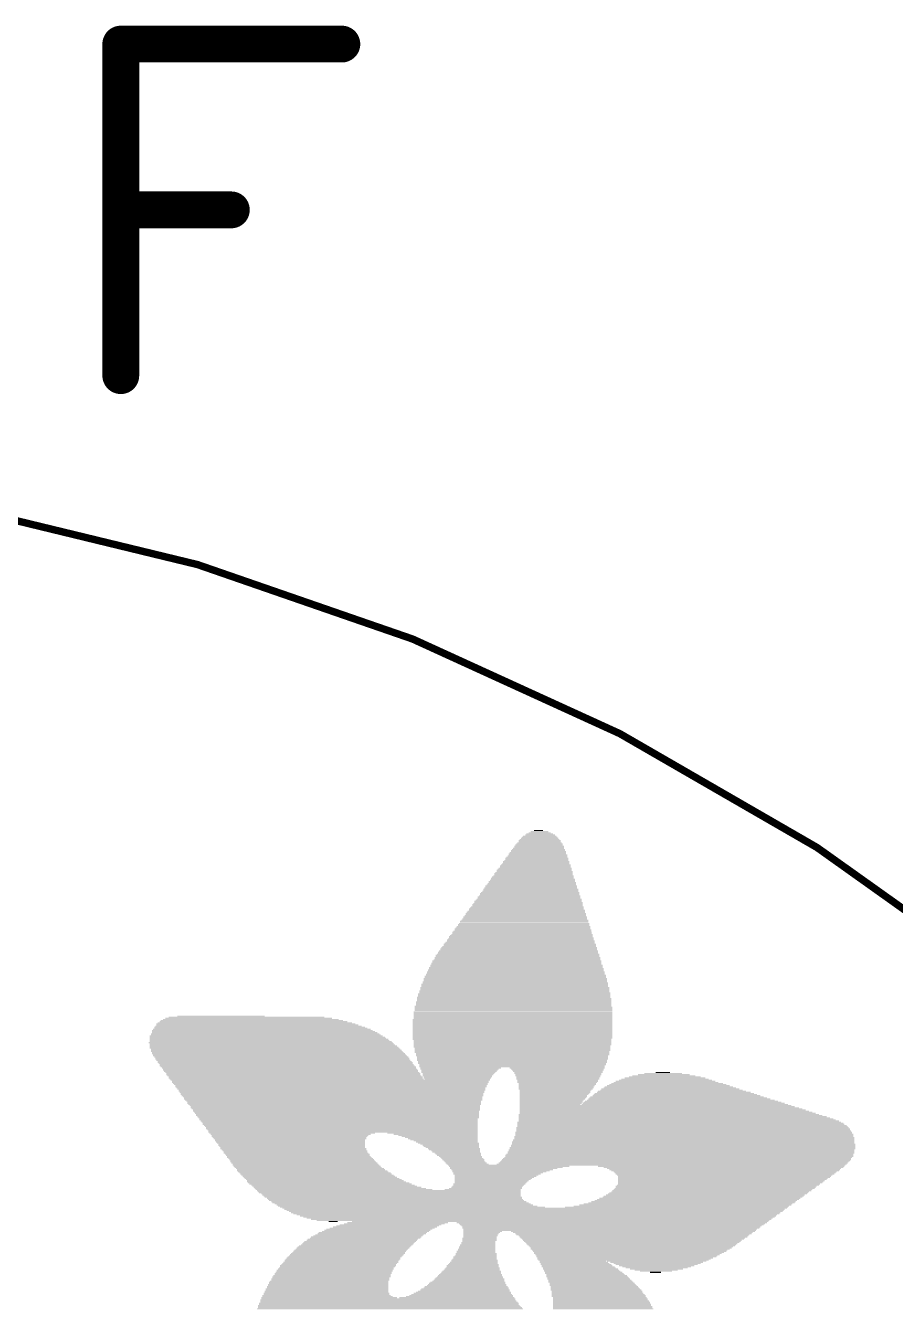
# Model space of a CAD drawing. Extents: x -10 to 12.2, y -10.5 to 9.8.
# Drawn here: x 1.733 to 4.733, y 5.351 to 9.78 of the extents above; entities that cross this region are included whole.
import ezdxf

# ---------------------------------------------------------------- set-up
doc = ezdxf.new("R2010")
doc.units = 0
for name, color, linetype in [('20', 53, 'CONTINUOUS'), ('21', 40, 'CONTINUOUS'), ('27', 253, 'CONTINUOUS')]:
    doc.layers.add(name, color=color, linetype=linetype)

# ---------------------------------------------------------------- blocks, each defined once
blk = doc.blocks.new('RECT')
blk.add_solid([(-0.5, -0.5), (0.5, -0.5), (-0.5, 0.5), (0.5, 0.5)])

msp = doc.modelspace()

# ---------------------------------------------------------------- linework, layer by layer
at = {"layer": '20', "const_width": 0.0254}
msp.add_lwpolyline([(0, -8.255, 1), (0, 8.255, 1), (0, -8.255)], format="xyb", dxfattribs=at)
at = {"layer": '27', "const_width": 0.127}
for points in [[(2.061, 8.5725), (2.061, 9.7165)], [(2.061, 9.7165), (2.8236, 9.7165)], [(2.061, 9.1445), (2.4423, 9.1445)]]:
    msp.add_lwpolyline(points, dxfattribs=at)
at = {"layer": '27', "const_width": 0.0635}
for points in [[(2.0927, 9.7165, 1), (2.0292, 9.7165)], [(2.061, 9.7482, 1), (2.061, 9.6847)], [(2.8236, 9.6847, 1), (2.8236, 9.7482)], [(2.061, 9.1762, 1), (2.061, 9.1127)], [(2.4423, 9.1127, 1), (2.4423, 9.1762)], [(2.0292, 8.5725, 1), (2.0927, 8.5725)]]:
    msp.add_lwpolyline(points, format="xyb", dxfattribs=at)

# ---------------------------------------------------------------- block references
at = {"layer": '21'}
for p, xscale, yscale in [((3.5059, 6.999), 0.0609, 0.0038), ((3.5021, 7.0028), 0.0305, 0.0038), ((3.5039, 6.9533), 0.1638, 0.0039), ((3.5058, 6.9571), 0.16, 0.0038), ((3.5058, 6.9609), 0.1524, 0.0038), ((3.5058, 6.9685), 0.1448, 0.0038), ((3.5058, 6.9647), 0.1448, 0.0038), ((3.5059, 6.9723), 0.1371, 0.0038), ((3.5059, 6.9761), 0.1295, 0.0038), ((3.5059, 6.9799), 0.1219, 0.0038), ((3.5059, 6.9837), 0.1143, 0.0038), ((3.5078, 6.9875), 0.1029, 0.0038), ((3.5059, 6.9914), 0.0915, 0.0039), ((3.5058, 6.9952), 0.0762, 0.0038), ((3.4963, 6.9075), 0.2172, 0.0038), ((3.4963, 6.9113), 0.2096, 0.0038), ((3.4982, 6.9152), 0.2058, 0.0039), ((3.4983, 6.9228), 0.1981, 0.0038), ((3.5002, 6.919), 0.2019, 0.0038), ((3.5002, 6.9266), 0.1943, 0.0038), ((3.5002, 6.9342), 0.1867, 0.0038), ((3.5021, 6.9304), 0.1905, 0.0038), ((3.5021, 6.938), 0.1829, 0.0038), ((3.5021, 6.9418), 0.1753, 0.0038), ((3.504, 6.9494), 0.1715, 0.0038), ((3.504, 6.9456), 0.1715, 0.0038), ((3.4868, 6.8656), 0.2591, 0.0038), ((3.4887, 6.8694), 0.2552, 0.0038), ((3.4906, 6.8732), 0.2514, 0.0038), ((3.4906, 6.8809), 0.2438, 0.0038), ((3.4906, 6.8771), 0.2438, 0.0039), ((3.4925, 6.8847), 0.24, 0.0038), ((3.4925, 6.8885), 0.2324, 0.0038), ((3.4944, 6.8961), 0.2286, 0.0038), ((3.4944, 6.8923), 0.2286, 0.0038), ((3.4944, 6.8999), 0.221, 0.0038), ((3.4963, 6.9037), 0.2172, 0.0038), ((3.4792, 6.8199), 0.3048, 0.0038), ((3.4792, 6.8275), 0.2972, 0.0038), ((3.4811, 6.8237), 0.301, 0.0038), ((3.4811, 6.8313), 0.2934, 0.0038), ((3.4811, 6.839), 0.2857, 0.0039), ((3.483, 6.8351), 0.2896, 0.0038), ((3.483, 6.8428), 0.2819, 0.0038), ((3.4849, 6.8466), 0.2781, 0.0038), ((3.4849, 6.8542), 0.2705, 0.0038), ((3.4849, 6.8504), 0.2705, 0.0038), ((3.4868, 6.858), 0.2667, 0.0038), ((3.4887, 6.8618), 0.2629, 0.0038), ((3.4716, 6.778), 0.3505, 0.0038), ((3.4716, 6.7856), 0.3429, 0.0038), ((3.4716, 6.7818), 0.3429, 0.0038), ((3.4735, 6.7894), 0.3391, 0.0038), ((3.4735, 6.7932), 0.3315, 0.0038), ((3.4754, 6.8009), 0.3277, 0.0039), ((3.4754, 6.797), 0.3277, 0.0038), ((3.4754, 6.8047), 0.3201, 0.0038), ((3.4773, 6.8123), 0.3163, 0.0038), ((3.4773, 6.8085), 0.3163, 0.0038), ((3.4773, 6.8161), 0.3086, 0.0038), ((3.4601, 6.7323), 0.3962, 0.0038), ((3.462, 6.7361), 0.3924, 0.0038), ((3.4639, 6.7399), 0.3886, 0.0038), ((3.4639, 6.7475), 0.381, 0.0038), ((3.4639, 6.7437), 0.381, 0.0038), ((3.4658, 6.7513), 0.3772, 0.0038), ((3.4658, 6.7589), 0.3696, 0.0038), ((3.4677, 6.7551), 0.3734, 0.0038), ((3.4678, 6.7628), 0.3657, 0.0039), ((3.4697, 6.7666), 0.3619, 0.0038), ((3.4697, 6.7742), 0.3543, 0.0038), ((3.4697, 6.7704), 0.3543, 0.0038), ((3.4525, 6.6904), 0.442, 0.0038), ((3.4525, 6.6866), 0.442, 0.0039), ((3.4544, 6.6942), 0.4382, 0.0038), ((3.4544, 6.698), 0.4306, 0.0038), ((3.4563, 6.7056), 0.4268, 0.0038), ((3.4563, 6.7018), 0.4268, 0.0038), ((3.4564, 6.7094), 0.4191, 0.0038), ((3.4583, 6.717), 0.4153, 0.0038), ((3.4583, 6.7132), 0.4153, 0.0038), ((3.4582, 6.7208), 0.4076, 0.0038), ((3.4601, 6.7247), 0.4038, 0.0039), ((3.462, 6.7285), 0.4, 0.0038), ((3.4449, 6.6446), 0.4877, 0.0038), ((3.4449, 6.6523), 0.4801, 0.0038), ((3.4449, 6.6485), 0.4801, 0.0039), ((3.4468, 6.6561), 0.4762, 0.0038), ((3.4468, 6.6637), 0.4686, 0.0038), ((3.4487, 6.6599), 0.4724, 0.0038), ((3.4487, 6.6675), 0.4648, 0.0038), ((3.4506, 6.6713), 0.461, 0.0038), ((3.4506, 6.6789), 0.4534, 0.0038), ((3.4506, 6.6751), 0.4534, 0.0038), ((3.4525, 6.6827), 0.4496, 0.0038), ((3.4354, 6.5989), 0.5373, 0.0038), ((3.4354, 6.6027), 0.5295, 0.0038), ((3.4373, 6.6104), 0.5257, 0.0039), ((3.4373, 6.6065), 0.5257, 0.0038), ((3.4373, 6.6142), 0.5181, 0.0038), ((3.4392, 6.618), 0.5143, 0.0038), ((3.4392, 6.6256), 0.5067, 0.0038), ((3.4411, 6.6218), 0.5105, 0.0038), ((3.4411, 6.6294), 0.5029, 0.0038), ((3.4411, 6.637), 0.4953, 0.0038), ((3.443, 6.6332), 0.4991, 0.0038), ((3.443, 6.6408), 0.4915, 0.0038), ((3.4278, 6.5532), 0.5829, 0.0038), ((3.4278, 6.557), 0.5753, 0.0038), ((3.4297, 6.5646), 0.5715, 0.0038), ((3.4297, 6.5608), 0.5715, 0.0038), ((3.4297, 6.5723), 0.5639, 0.0039), ((3.4297, 6.5684), 0.5639, 0.0038), ((3.4316, 6.5761), 0.5601, 0.0038), ((3.4316, 6.5837), 0.5525, 0.0038), ((3.4316, 6.5799), 0.5525, 0.0038), ((3.4335, 6.5875), 0.5487, 0.0038), ((3.4335, 6.5951), 0.5411, 0.0038), ((3.4335, 6.5913), 0.5411, 0.0038), ((3.4239, 6.5151), 0.6134, 0.0038), ((3.4239, 6.5113), 0.6134, 0.0038), ((3.4239, 6.5227), 0.6058, 0.0038), ((3.4239, 6.5189), 0.6058, 0.0038), ((3.4239, 6.5303), 0.5982, 0.0038), ((3.4258, 6.5265), 0.602, 0.0038), ((3.4258, 6.538), 0.5944, 0.0038), ((3.4258, 6.5342), 0.5944, 0.0039), ((3.4259, 6.5456), 0.5867, 0.0038), ((3.4259, 6.5418), 0.5867, 0.0038), ((3.4278, 6.5494), 0.5829, 0.0038), ((3.4202, 6.4732), 0.6439, 0.0038), ((3.4202, 6.4694), 0.6439, 0.0038), ((3.4202, 6.4656), 0.6439, 0.0038), ((3.4201, 6.4808), 0.6362, 0.0038), ((3.4221, 6.477), 0.6401, 0.0038), ((3.422, 6.4922), 0.6324, 0.0038), ((3.422, 6.4884), 0.6324, 0.0038), ((3.422, 6.4846), 0.6324, 0.0038), ((3.422, 6.4999), 0.6248, 0.0038), ((3.422, 6.4961), 0.6248, 0.0039), ((3.422, 6.5075), 0.6172, 0.0038), ((3.4239, 6.5037), 0.621, 0.0038), ((3.4163, 6.4275), 0.6668, 0.0038), ((3.4182, 6.4237), 0.6706, 0.0038), ((3.4182, 6.4389), 0.663, 0.0038), ((3.4182, 6.4351), 0.663, 0.0038), ((3.4182, 6.4313), 0.663, 0.0038), ((3.4182, 6.4503), 0.6554, 0.0038), ((3.4182, 6.4465), 0.6554, 0.0038), ((3.4201, 6.4427), 0.6592, 0.0038), ((3.4202, 6.4618), 0.6515, 0.0038), ((3.4202, 6.458), 0.6515, 0.0039), ((3.4202, 6.4541), 0.6515, 0.0038), ((3.4144, 6.3779), 0.6858, 0.0038), ((3.4144, 6.397), 0.6782, 0.0038), ((3.4163, 6.3932), 0.682, 0.0038), ((3.4163, 6.3894), 0.682, 0.0038), ((3.4163, 6.3856), 0.682, 0.0038), ((3.4163, 6.3818), 0.682, 0.0039), ((3.4163, 6.4122), 0.6744, 0.0038), ((3.4163, 6.4084), 0.6744, 0.0038), ((3.4163, 6.4046), 0.6744, 0.0038), ((3.4163, 6.4008), 0.6744, 0.0038), ((3.4182, 6.4199), 0.6706, 0.0039), ((3.4182, 6.416), 0.6706, 0.0038), ((2.5267, 6.336), 0.6858, 0.0038), ((2.5324, 6.3322), 0.6972, 0.0038), ((2.5229, 6.3398), 0.6705, 0.0038), ((2.5191, 6.3437), 0.6477, 0.0039), ((2.5133, 6.3475), 0.6287, 0.0038), ((2.5095, 6.3513), 0.6058, 0.0038), ((2.5019, 6.3551), 0.5754, 0.0038), ((2.4943, 6.3589), 0.5372, 0.0038), ((2.4066, 6.3627), 0.3009, 0.0038), ((3.4125, 6.3513), 0.6896, 0.0038), ((3.4125, 6.3475), 0.6896, 0.0038), ((3.4125, 6.3437), 0.6896, 0.0039), ((3.4125, 6.3398), 0.6896, 0.0038), ((3.4125, 6.336), 0.6896, 0.0038), ((3.4125, 6.3322), 0.6896, 0.0038), ((3.4144, 6.3741), 0.6858, 0.0038), ((3.4144, 6.3703), 0.6858, 0.0038), ((3.4144, 6.3665), 0.6858, 0.0038), ((3.4144, 6.3627), 0.6858, 0.0038), ((3.4144, 6.3589), 0.6858, 0.0038), ((3.4144, 6.3551), 0.6858, 0.0038), ((2.5629, 6.2941), 0.8039, 0.0038), ((2.5667, 6.2903), 0.8115, 0.0038), ((2.5591, 6.3017), 0.7887, 0.0038), ((2.561, 6.2979), 0.7925, 0.0038), ((2.5495, 6.3132), 0.762, 0.0038), ((2.5533, 6.3094), 0.7696, 0.0038), ((2.5572, 6.3056), 0.7773, 0.0039), ((2.5476, 6.317), 0.7506, 0.0038), ((2.54, 6.3246), 0.7278, 0.0038), ((2.5438, 6.3208), 0.7354, 0.0038), ((2.5362, 6.3284), 0.7124, 0.0038), ((3.4125, 6.3284), 0.6896, 0.0038), ((3.4125, 6.3246), 0.6896, 0.0038), ((3.4125, 6.3208), 0.6896, 0.0038), ((3.4125, 6.317), 0.6896, 0.0038), ((3.4125, 6.3132), 0.6896, 0.0038), ((3.4125, 6.3094), 0.6896, 0.0038), ((3.4125, 6.3056), 0.6896, 0.0039), ((3.4125, 6.3017), 0.6896, 0.0038), ((3.4125, 6.2979), 0.6896, 0.0038), ((3.4125, 6.2941), 0.6896, 0.0038), ((3.4125, 6.2903), 0.6896, 0.0038), ((2.5781, 6.2713), 0.842, 0.0038), ((2.5724, 6.2827), 0.823, 0.0038), ((2.5743, 6.2789), 0.8268, 0.0038), ((2.5781, 6.2751), 0.8344, 0.0038), ((2.5819, 6.2675), 0.842, 0.0039), ((2.5838, 6.2636), 0.8458, 0.0038), ((2.5876, 6.2598), 0.8534, 0.0038), ((2.5896, 6.256), 0.8573, 0.0038), ((2.5915, 6.2522), 0.8611, 0.0038), ((2.5686, 6.2865), 0.8153, 0.0038), ((2.5953, 6.2484), 0.8611, 0.0038), ((2.5972, 6.2446), 0.8649, 0.0038), ((3.4125, 6.2865), 0.6896, 0.0038), ((3.4106, 6.2827), 0.6858, 0.0038), ((3.4125, 6.2789), 0.682, 0.0038), ((3.4125, 6.2751), 0.682, 0.0038), ((3.4125, 6.2713), 0.682, 0.0038), ((3.4125, 6.2675), 0.682, 0.0039), ((3.4125, 6.2636), 0.682, 0.0038), ((3.4106, 6.2598), 0.6782, 0.0038), ((3.4106, 6.256), 0.6782, 0.0038), ((3.4125, 6.2522), 0.6744, 0.0038), ((3.4125, 6.2484), 0.6744, 0.0038), ((3.4125, 6.2446), 0.6744, 0.0038), ((2.5991, 6.2408), 0.8687, 0.0038), ((2.6029, 6.237), 0.8687, 0.0038), ((2.6048, 6.2332), 0.8725, 0.0038), ((2.6086, 6.2294), 0.8725, 0.0039), ((2.6105, 6.2255), 0.8763, 0.0038), ((2.6143, 6.2217), 0.8763, 0.0038), ((2.6181, 6.2179), 0.8763, 0.0038), ((2.6181, 6.2141), 0.8763, 0.0038), ((2.622, 6.2103), 0.8763, 0.0038), ((2.6258, 6.2065), 0.8763, 0.0038), ((2.6277, 6.2027), 0.8801, 0.0038), ((2.6296, 6.1989), 0.8763, 0.0038), ((3.4106, 6.2408), 0.6706, 0.0038), ((3.4106, 6.237), 0.6706, 0.0038), ((3.4125, 6.2332), 0.6668, 0.0038), ((3.4125, 6.2294), 0.6668, 0.0039), ((3.4106, 6.2255), 0.663, 0.0038), ((3.4125, 6.2217), 0.6592, 0.0038), ((3.4125, 6.2179), 0.6592, 0.0038), ((3.4125, 6.2141), 0.6592, 0.0038), ((3.4106, 6.2103), 0.6553, 0.0038), ((3.4106, 6.1989), 0.6477, 0.0038), ((3.4125, 6.2065), 0.6515, 0.0038), ((3.4125, 6.2027), 0.6515, 0.0038), ((2.6334, 6.1951), 0.8763, 0.0038), ((2.6353, 6.1913), 0.8801, 0.0039), ((2.6391, 6.1874), 0.8801, 0.0038), ((2.641, 6.1836), 0.8763, 0.0038), ((2.6448, 6.1798), 0.8763, 0.0038), ((2.6467, 6.176), 0.8801, 0.0038), ((2.6486, 6.1722), 0.8763, 0.0038), ((2.6524, 6.1684), 0.8763, 0.0038), ((2.6563, 6.1646), 0.8763, 0.0038), ((2.6563, 6.1608), 0.8763, 0.0038), ((2.6601, 6.157), 0.8763, 0.0038), ((3.4125, 6.1951), 0.6439, 0.0038), ((3.4106, 6.1913), 0.6401, 0.0039), ((3.4106, 6.1874), 0.6401, 0.0038), ((3.2334, 6.1836), 0.2781, 0.0038), ((3.2297, 6.1798), 0.2705, 0.0038), ((3.2297, 6.176), 0.2629, 0.0038), ((3.2277, 6.1722), 0.259, 0.0038), ((3.2258, 6.1684), 0.2552, 0.0038), ((3.2258, 6.1646), 0.2476, 0.0038), ((3.2239, 6.1608), 0.2438, 0.0038), ((3.222, 6.157), 0.24, 0.0038), ((3.5668, 6.1836), 0.3276, 0.0038), ((3.5668, 6.1798), 0.32, 0.0038), ((3.5687, 6.176), 0.3162, 0.0038), ((3.5687, 6.1722), 0.3086, 0.0038), ((3.5706, 6.1684), 0.3048, 0.0038), ((3.5687, 6.1646), 0.301, 0.0038), ((3.5706, 6.1608), 0.2972, 0.0038), ((3.5687, 6.157), 0.2934, 0.0038), ((3.9345, 6.157), 0.2171, 0.0038), ((3.9345, 6.1608), 0.1791, 0.0038), ((3.9325, 6.1646), 0.1295, 0.0038), ((3.9306, 6.1684), 0.0495, 0.0038), ((2.6639, 6.1532), 0.8763, 0.0039), ((2.6639, 6.1493), 0.8763, 0.0038), ((2.6677, 6.1455), 0.8763, 0.0038), ((2.7839, 6.1417), 1.1011, 0.0038), ((2.7839, 6.1379), 1.0935, 0.0038), ((2.7839, 6.1341), 1.0935, 0.0038), ((2.7839, 6.1303), 1.0859, 0.0038), ((2.7858, 6.1265), 1.0821, 0.0038), ((2.7858, 6.1227), 1.0745, 0.0038), ((2.7858, 6.1189), 1.0745, 0.0038), ((2.7857, 6.1151), 1.0668, 0.0039), ((2.7877, 6.1112), 1.0629, 0.0038), ((3.2239, 6.1532), 0.2362, 0.0039), ((3.222, 6.1493), 0.2324, 0.0038), ((3.222, 6.1455), 0.2248, 0.0038), ((3.5706, 6.1532), 0.2896, 0.0039), ((3.5687, 6.1493), 0.2858, 0.0038), ((3.5687, 6.1455), 0.2858, 0.0038), ((3.5687, 6.1417), 0.2782, 0.0038), ((3.5687, 6.1379), 0.2782, 0.0038), ((3.5668, 6.1341), 0.2744, 0.0038), ((3.5668, 6.1303), 0.2667, 0.0038), ((3.5668, 6.1265), 0.2667, 0.0038), ((3.5649, 6.1227), 0.2629, 0.0038), ((3.563, 6.1189), 0.2591, 0.0038), ((3.563, 6.1151), 0.2591, 0.0039), ((3.5611, 6.1112), 0.2553, 0.0038), ((3.9573, 6.1112), 0.4762, 0.0038), ((3.9554, 6.1151), 0.4572, 0.0039), ((3.9516, 6.1189), 0.442, 0.0038), ((3.9497, 6.1227), 0.423, 0.0038), ((3.9478, 6.1265), 0.4038, 0.0038), ((3.9459, 6.1303), 0.3848, 0.0038), ((3.9421, 6.1341), 0.362, 0.0038), ((3.9402, 6.1379), 0.3429, 0.0038), ((3.9402, 6.1417), 0.32, 0.0038), ((3.9383, 6.1455), 0.301, 0.0038), ((3.9383, 6.1493), 0.2781, 0.0038), ((3.9383, 6.1532), 0.2477, 0.0039), ((2.7896, 6.1074), 1.0591, 0.0038), ((2.7877, 6.1036), 1.0553, 0.0038), ((2.7896, 6.0998), 1.0515, 0.0038), ((2.7896, 6.096), 1.0439, 0.0038), ((2.7896, 6.0922), 1.0439, 0.0038), ((2.7915, 6.0884), 1.0401, 0.0038), ((2.7915, 6.0846), 1.0325, 0.0038), ((2.7934, 6.0808), 1.0287, 0.0038), ((2.7934, 6.077), 1.0287, 0.0039), ((2.7953, 6.0731), 1.0249, 0.0038), ((2.7953, 6.0693), 1.0173, 0.0038), ((3.5611, 6.1074), 0.2476, 0.0038), ((3.5592, 6.1036), 0.2438, 0.0038), ((3.5592, 6.0998), 0.2438, 0.0038), ((3.5573, 6.096), 0.24, 0.0038), ((3.5554, 6.0922), 0.2362, 0.0038), ((3.5535, 6.0884), 0.2324, 0.0038), ((3.5535, 6.0846), 0.2324, 0.0038), ((3.5516, 6.0808), 0.2286, 0.0038), ((3.5497, 6.077), 0.2247, 0.0039), ((3.5478, 6.0731), 0.2209, 0.0038), ((3.5459, 6.0693), 0.2171, 0.0038), ((3.9954, 6.0693), 0.6668, 0.0038), ((3.9936, 6.0731), 0.6477, 0.0038), ((3.9878, 6.077), 0.6286, 0.0039), ((3.984, 6.0808), 0.6134, 0.0038), ((3.9802, 6.0846), 0.5982, 0.0038), ((3.9783, 6.0884), 0.5791, 0.0038), ((3.9745, 6.0922), 0.5639, 0.0038), ((3.9707, 6.096), 0.5487, 0.0038), ((3.9688, 6.0998), 0.5295, 0.0038), ((3.9631, 6.1036), 0.5105, 0.0038), ((3.9612, 6.1074), 0.4915, 0.0038), ((2.7972, 6.0655), 1.0135, 0.0038), ((2.7972, 6.0617), 1.0135, 0.0038), ((2.7991, 6.0579), 1.0096, 0.0038), ((2.7991, 6.0541), 1.002, 0.0038), ((2.801, 6.0503), 0.9982, 0.0038), ((2.801, 6.0465), 0.9982, 0.0038), ((2.8029, 6.0427), 0.9944, 0.0038), ((2.8048, 6.0389), 0.9906, 0.0039), ((2.8029, 6.035), 0.9868, 0.0038), ((2.8048, 6.0312), 0.983, 0.0038), ((2.8067, 6.0274), 0.9792, 0.0038), ((2.8086, 6.0236), 0.9754, 0.0038), ((3.9516, 6.0236), 1.0364, 0.0038), ((3.5459, 6.0655), 0.2171, 0.0038), ((3.544, 6.0617), 0.2133, 0.0038), ((3.5421, 6.0579), 0.2095, 0.0038), ((3.9059, 6.0541), 0.9372, 0.0038), ((3.9116, 6.0503), 0.9486, 0.0038), ((3.9193, 6.0465), 0.9639, 0.0038), ((3.925, 6.0427), 0.9753, 0.0038), ((3.9306, 6.0389), 0.9867, 0.0039), ((3.9364, 6.035), 0.9982, 0.0038), ((3.9421, 6.0312), 1.0096, 0.0038), ((3.9478, 6.0274), 1.021, 0.0038), ((4.0069, 6.0579), 0.7125, 0.0038), ((4.003, 6.0617), 0.6973, 0.0038), ((3.9992, 6.0655), 0.682, 0.0038), ((2.8086, 6.0198), 0.9754, 0.0038), ((2.8105, 6.016), 0.9716, 0.0038), ((2.8124, 6.0122), 0.9678, 0.0038), ((2.8125, 6.0084), 0.9601, 0.0038), ((2.8125, 6.0046), 0.9601, 0.0038), ((2.8144, 6.0008), 0.9563, 0.0039), ((2.8163, 5.9969), 0.9525, 0.0038), ((2.8182, 5.9931), 0.9487, 0.0038), ((2.8182, 5.9893), 0.9487, 0.0038), ((2.8201, 5.9855), 0.9449, 0.0038), ((2.822, 5.9817), 0.9411, 0.0038), ((2.8239, 5.9779), 0.9373, 0.0038), ((3.9992, 5.9779), 1.1468, 0.0038), ((3.9878, 5.9969), 1.1164, 0.0038), ((3.9916, 5.9931), 1.124, 0.0038), ((3.9935, 5.9893), 1.1278, 0.0038), ((3.9973, 5.9855), 1.1354, 0.0038), ((3.9992, 5.9817), 1.1392, 0.0038), ((3.9573, 6.0198), 1.0478, 0.0038), ((3.9649, 6.016), 1.063, 0.0038), ((3.9707, 6.0122), 1.0745, 0.0038), ((3.9764, 6.0084), 1.0859, 0.0038), ((3.9802, 6.0046), 1.0935, 0.0038), ((3.9859, 6.0008), 1.1049, 0.0039), ((2.8239, 5.9741), 0.9373, 0.0038), ((2.8258, 5.9703), 0.9335, 0.0038), ((2.8277, 5.9665), 0.9297, 0.0038), ((2.8277, 5.9627), 0.9297, 0.0039), ((2.6524, 5.9588), 0.5715, 0.0038), ((2.6467, 5.955), 0.5524, 0.0038), ((2.6448, 5.9512), 0.541, 0.0038), ((2.6429, 5.9474), 0.5372, 0.0038), ((2.6429, 5.9436), 0.5296, 0.0038), ((2.6448, 5.9398), 0.5258, 0.0038), ((2.6448, 5.936), 0.5182, 0.0038), ((3.1363, 5.9588), 0.3124, 0.0038), ((3.1477, 5.955), 0.2896, 0.0038), ((3.1554, 5.9512), 0.2743, 0.0038), ((3.1611, 5.9474), 0.2629, 0.0038), ((3.1667, 5.9436), 0.2515, 0.0038), ((3.1724, 5.9398), 0.2401, 0.0038), ((3.1763, 5.936), 0.2324, 0.0038), ((4.003, 5.936), 1.1773, 0.0038), ((4.003, 5.9474), 1.1697, 0.0038), ((4.005, 5.9436), 1.1735, 0.0038), ((4.005, 5.9398), 1.1735, 0.0038), ((4.003, 5.9627), 1.1621, 0.0039), ((4.003, 5.9588), 1.1621, 0.0038), ((4.005, 5.955), 1.1659, 0.0038), ((4.005, 5.9512), 1.1659, 0.0038), ((4.003, 5.9665), 1.1545, 0.0038), ((4.0011, 5.9741), 1.1506, 0.0038), ((4.0011, 5.9703), 1.1506, 0.0038), ((2.6448, 5.9322), 0.5182, 0.0038), ((2.6467, 5.9284), 0.5144, 0.0038), ((2.6486, 5.9245), 0.5106, 0.0039), ((2.6505, 5.9207), 0.5068, 0.0038), ((2.6505, 5.9169), 0.5068, 0.0038), ((2.6524, 5.9131), 0.503, 0.0038), ((2.6543, 5.9093), 0.4992, 0.0038), ((2.6562, 5.9055), 0.503, 0.0038), ((2.6582, 5.9017), 0.4991, 0.0038), ((2.662, 5.8979), 0.4991, 0.0038), ((2.6639, 5.8941), 0.4953, 0.0038), ((2.6658, 5.8903), 0.4991, 0.0038), ((3.182, 5.9322), 0.221, 0.0038), ((3.1858, 5.9284), 0.2134, 0.0038), ((3.1915, 5.9245), 0.2096, 0.0039), ((3.1954, 5.9207), 0.2019, 0.0038), ((3.1991, 5.9169), 0.1943, 0.0038), ((3.201, 5.9131), 0.1905, 0.0038), ((3.2048, 5.9093), 0.1829, 0.0038), ((3.2106, 5.9055), 0.1791, 0.0038), ((3.2125, 5.9017), 0.1753, 0.0038), ((3.2163, 5.8979), 0.1676, 0.0038), ((3.2182, 5.8941), 0.1638, 0.0038), ((3.2239, 5.8903), 0.16, 0.0038), ((3.9935, 5.8941), 1.1964, 0.0038), ((3.9935, 5.8903), 1.1964, 0.0038), ((3.9955, 5.9017), 1.1925, 0.0038), ((3.9955, 5.8979), 1.1925, 0.0038), ((3.9992, 5.9093), 1.1925, 0.0038), ((3.9992, 5.9055), 1.1925, 0.0038), ((4.0011, 5.9169), 1.1887, 0.0038), ((4.0011, 5.9131), 1.1887, 0.0038), ((4.0011, 5.9284), 1.1811, 0.0038), ((4.0011, 5.9245), 1.1811, 0.0039), ((4.003, 5.9207), 1.1849, 0.0038), ((4.003, 5.9322), 1.1773, 0.0038), ((2.6696, 5.8864), 0.4991, 0.0039), ((2.6715, 5.8826), 0.4953, 0.0038), ((2.6753, 5.8788), 0.4953, 0.0038), ((2.6772, 5.875), 0.4991, 0.0038), ((2.681, 5.8712), 0.4991, 0.0038), ((2.6848, 5.8674), 0.4991, 0.0038), ((2.6886, 5.8636), 0.4991, 0.0038), ((2.6905, 5.8598), 0.503, 0.0038), ((2.6943, 5.856), 0.503, 0.0038), ((2.6982, 5.8522), 0.5029, 0.0038), ((2.7001, 5.8483), 0.5067, 0.0039), ((2.7039, 5.8445), 0.5067, 0.0038), ((3.2258, 5.8864), 0.1562, 0.0039), ((3.2277, 5.8826), 0.1524, 0.0038), ((3.2334, 5.8788), 0.1486, 0.0038), ((3.2353, 5.875), 0.1448, 0.0038), ((3.2391, 5.8712), 0.1448, 0.0038), ((3.2429, 5.8674), 0.1447, 0.0038), ((3.2449, 5.8636), 0.1409, 0.0038), ((3.2487, 5.8598), 0.1409, 0.0038), ((3.2525, 5.856), 0.141, 0.0038), ((3.2582, 5.8522), 0.1448, 0.0038), ((3.8754, 5.8483), 1.3716, 0.0039), ((3.4011, 5.8445), 0.4153, 0.0038), ((3.9611, 5.8522), 1.2078, 0.0038), ((3.9668, 5.856), 1.2039, 0.0038), ((3.9707, 5.8598), 1.2039, 0.0038), ((3.9745, 5.8636), 1.2039, 0.0038), ((3.9783, 5.8674), 1.204, 0.0038), ((3.9802, 5.8712), 1.2002, 0.0038), ((3.984, 5.875), 1.2002, 0.0038), ((3.9878, 5.8826), 1.2002, 0.0038), ((3.9878, 5.8788), 1.2002, 0.0038), ((3.9897, 5.8864), 1.1964, 0.0039), ((4.1326, 5.8445), 0.8496, 0.0038), ((2.7077, 5.8407), 0.5067, 0.0038), ((2.7134, 5.8369), 0.5105, 0.0038), ((2.7172, 5.8331), 0.5105, 0.0038), ((2.721, 5.8293), 0.5182, 0.0038), ((2.7248, 5.8255), 0.5182, 0.0038), ((2.7305, 5.8217), 0.522, 0.0038), ((2.7343, 5.8179), 0.522, 0.0038), ((2.74, 5.8141), 0.5258, 0.0038), ((2.7438, 5.8102), 0.5258, 0.0039), ((2.7496, 5.8064), 0.5295, 0.0038), ((2.7553, 5.8026), 0.5334, 0.0038), ((3.3915, 5.8407), 0.3886, 0.0038), ((3.382, 5.8369), 0.3696, 0.0038), ((3.3763, 5.8331), 0.3506, 0.0038), ((3.3725, 5.8293), 0.3353, 0.0038), ((3.3668, 5.8255), 0.3239, 0.0038), ((3.363, 5.8217), 0.3086, 0.0038), ((3.3592, 5.8179), 0.3009, 0.0038), ((3.3573, 5.8141), 0.2895, 0.0038), ((3.3535, 5.8102), 0.2819, 0.0039), ((3.3497, 5.8064), 0.2743, 0.0038), ((3.3458, 5.8026), 0.2667, 0.0038), ((4.1402, 5.8407), 0.8268, 0.0038), ((4.1421, 5.8369), 0.8078, 0.0038), ((4.1441, 5.8331), 0.7963, 0.0038), ((4.1459, 5.8293), 0.7848, 0.0038), ((4.1459, 5.8255), 0.7696, 0.0038), ((4.1459, 5.8217), 0.762, 0.0038), ((4.1459, 5.8179), 0.7544, 0.0038), ((4.144, 5.8141), 0.743, 0.0038), ((4.144, 5.8102), 0.7354, 0.0039), ((4.1421, 5.8064), 0.7316, 0.0038), ((4.1383, 5.8026), 0.7239, 0.0038), ((2.761, 5.7988), 0.5372, 0.0038), ((2.7667, 5.795), 0.541, 0.0038), ((2.7705, 5.7912), 0.5486, 0.0038), ((2.7782, 5.7874), 0.5563, 0.0038), ((2.7839, 5.7836), 0.5601, 0.0038), ((2.7934, 5.7798), 0.5639, 0.0038), ((2.7991, 5.776), 0.5677, 0.0038), ((2.8086, 5.7721), 0.5792, 0.0039), ((2.8182, 5.7683), 0.5905, 0.0038), ((2.8315, 5.7645), 0.6096, 0.0038), ((2.9858, 5.7607), 0.9106, 0.0038), ((2.9877, 5.7569), 0.9068, 0.0038), ((3.3096, 5.7645), 0.2629, 0.0038), ((3.3192, 5.7683), 0.2515, 0.0038), ((3.323, 5.7721), 0.2439, 0.0039), ((3.3268, 5.776), 0.2439, 0.0038), ((3.3325, 5.7836), 0.2476, 0.0038), ((3.3306, 5.7798), 0.2438, 0.0038), ((3.3439, 5.7988), 0.2629, 0.0038), ((3.3401, 5.795), 0.2552, 0.0038), ((3.3382, 5.7912), 0.2514, 0.0038), ((3.3363, 5.7874), 0.2476, 0.0038), ((4.0945, 5.7569), 0.682, 0.0038), ((4.1002, 5.7607), 0.6858, 0.0038), ((4.104, 5.7645), 0.6858, 0.0038), ((4.1097, 5.7683), 0.6896, 0.0038), ((4.1154, 5.776), 0.6934, 0.0038), ((4.1135, 5.7721), 0.6896, 0.0039), ((4.1212, 5.7798), 0.6973, 0.0038), ((4.1364, 5.7988), 0.7201, 0.0038), ((4.1326, 5.795), 0.7125, 0.0038), ((4.1307, 5.7912), 0.7087, 0.0038), ((4.1288, 5.7874), 0.7049, 0.0038), ((4.125, 5.7836), 0.6973, 0.0038), ((2.9896, 5.7531), 0.903, 0.0038), ((2.9934, 5.7493), 0.8954, 0.0038), ((2.9953, 5.7455), 0.8916, 0.0038), ((2.9972, 5.7417), 0.8878, 0.0038), ((3.001, 5.7379), 0.8878, 0.0038), ((3.0049, 5.734), 0.8801, 0.0039), ((3.0087, 5.7302), 0.8801, 0.0038), ((3.0125, 5.7264), 0.8801, 0.0038), ((3.0201, 5.7226), 0.8801, 0.0038), ((3.0257, 5.7188), 0.8839, 0.0038), ((3.0334, 5.715), 0.884, 0.0038), ((4.0183, 5.715), 0.7201, 0.0038), ((4.0297, 5.7188), 0.7124, 0.0038), ((4.0373, 5.7226), 0.7049, 0.0038), ((4.045, 5.7264), 0.6973, 0.0038), ((4.0526, 5.7302), 0.6972, 0.0038), ((4.0583, 5.734), 0.6934, 0.0039), ((4.0678, 5.7379), 0.6896, 0.0038), ((4.0716, 5.7417), 0.6896, 0.0038), ((4.0773, 5.7455), 0.6858, 0.0038), ((4.085, 5.7493), 0.6858, 0.0038), ((4.0888, 5.7531), 0.6858, 0.0038), ((3.0411, 5.7112), 0.8839, 0.0038), ((3.0506, 5.7074), 0.8953, 0.0038), ((3.0677, 5.7036), 0.9144, 0.0038), ((3.4887, 5.6998), 1.7412, 0.0038), ((3.4887, 5.6959), 1.726, 0.0039), ((3.4906, 5.6921), 1.7145, 0.0038), ((3.4925, 5.6883), 1.703, 0.0038), ((3.4925, 5.6845), 1.6878, 0.0038), ((3.4944, 5.6807), 1.6764, 0.0038), ((3.4963, 5.6769), 1.6574, 0.0038), ((3.5002, 5.6731), 1.6421, 0.0038), ((3.504, 5.6693), 1.6269, 0.0038), ((3.9783, 5.7036), 0.7696, 0.0038), ((3.9954, 5.7074), 0.743, 0.0038), ((4.0088, 5.7112), 0.7315, 0.0038), ((3.5058, 5.6655), 1.6078, 0.0038), ((3.5116, 5.6617), 1.5887, 0.0038), ((3.5173, 5.6579), 1.5621, 0.0039), ((2.9458, 5.6236), 0.3657, 0.0038), ((2.9534, 5.6274), 0.3658, 0.0038), ((2.7934, 5.654), 0.0305, 0.0038), ((2.9629, 5.6312), 0.362, 0.0038), ((2.9725, 5.635), 0.3581, 0.0038), ((2.982, 5.6388), 0.3543, 0.0038), ((2.9914, 5.6426), 0.3505, 0.0038), ((3.0049, 5.6464), 0.3467, 0.0038), ((3.0163, 5.6502), 0.3467, 0.0038), ((3.5763, 5.654), 1.4364, 0.0038), ((3.7554, 5.6502), 1.0706, 0.0038), ((3.7554, 5.6464), 1.0554, 0.0038), ((3.7554, 5.6426), 1.0478, 0.0038), ((3.7535, 5.6388), 1.0363, 0.0038), ((3.7535, 5.635), 1.0287, 0.0038), ((3.7516, 5.6312), 1.0249, 0.0038), ((3.7497, 5.6274), 1.0135, 0.0038), ((3.7478, 5.6236), 1.0097, 0.0038), ((2.8829, 5.5817), 0.3848, 0.0039), ((2.8867, 5.5855), 0.3848, 0.0038), ((2.8924, 5.5893), 0.381, 0.0038), ((2.8962, 5.5931), 0.381, 0.0038), ((2.9039, 5.5969), 0.381, 0.0038), ((2.9077, 5.6007), 0.381, 0.0038), ((2.9134, 5.6045), 0.3772, 0.0038), ((2.9191, 5.6083), 0.3734, 0.0038), ((2.9267, 5.6121), 0.3734, 0.0038), ((2.9305, 5.6159), 0.3734, 0.0038), ((2.9401, 5.6198), 0.3695, 0.0039), ((3.2944, 5.5817), 0.1181, 0.0039), ((3.2982, 5.5969), 0.1181, 0.0038), ((3.2982, 5.5931), 0.1181, 0.0038), ((3.2982, 5.5893), 0.1181, 0.0038), ((3.2963, 5.5855), 0.1143, 0.0038), ((3.3096, 5.6198), 0.1334, 0.0039), ((3.3058, 5.6159), 0.1258, 0.0038), ((3.3039, 5.6121), 0.122, 0.0038), ((3.302, 5.6083), 0.1182, 0.0038), ((3.302, 5.6045), 0.1182, 0.0038), ((3.3001, 5.6007), 0.1143, 0.0038), ((3.8278, 5.6198), 0.842, 0.0039), ((3.8278, 5.6159), 0.8268, 0.0038), ((3.8297, 5.6121), 0.8154, 0.0038), ((3.8277, 5.6083), 0.8039, 0.0038), ((3.8296, 5.6045), 0.7925, 0.0038), ((3.8297, 5.6007), 0.7848, 0.0038), ((3.8278, 5.5969), 0.7734, 0.0038), ((3.8278, 5.5931), 0.7658, 0.0038), ((3.8259, 5.5893), 0.7544, 0.0038), ((3.8259, 5.5855), 0.7468, 0.0038), ((3.8258, 5.5817), 0.7391, 0.0039), ((2.8372, 5.5359), 0.3924, 0.0038), ((2.841, 5.5397), 0.3924, 0.0038), ((2.8448, 5.5436), 0.3924, 0.0039), ((2.8467, 5.5474), 0.3886, 0.0038), ((2.8505, 5.5512), 0.3886, 0.0038), ((2.8543, 5.555), 0.3886, 0.0038), ((2.8581, 5.5588), 0.3886, 0.0038), ((2.862, 5.5626), 0.3887, 0.0038), ((2.8658, 5.5664), 0.3887, 0.0038), ((2.8696, 5.5702), 0.3886, 0.0038), ((2.8753, 5.574), 0.3848, 0.0038), ((2.8791, 5.5778), 0.3848, 0.0038), ((3.2849, 5.5359), 0.1447, 0.0038), ((3.2868, 5.5436), 0.1409, 0.0039), ((3.2868, 5.5397), 0.1409, 0.0038), ((3.2868, 5.5512), 0.1333, 0.0038), ((3.2868, 5.5474), 0.1333, 0.0038), ((3.2887, 5.5588), 0.1295, 0.0038), ((3.2887, 5.555), 0.1295, 0.0038), ((3.2906, 5.5664), 0.1257, 0.0038), ((3.2906, 5.5626), 0.1257, 0.0038), ((3.2925, 5.574), 0.1219, 0.0038), ((3.2925, 5.5702), 0.1219, 0.0038), ((3.2944, 5.5778), 0.1181, 0.0038), ((3.824, 5.5778), 0.7277, 0.0038), ((3.824, 5.574), 0.7201, 0.0038), ((3.824, 5.5702), 0.7125, 0.0038), ((3.8221, 5.5664), 0.7011, 0.0038), ((3.8221, 5.5626), 0.6934, 0.0038), ((3.8183, 5.5588), 0.6858, 0.0038), ((3.8164, 5.555), 0.6743, 0.0038), ((3.8164, 5.5512), 0.6667, 0.0038), ((3.8145, 5.5474), 0.6553, 0.0038), ((3.8107, 5.5436), 0.6477, 0.0039), ((3.8088, 5.5397), 0.6363, 0.0038), ((3.8068, 5.5359), 0.6248, 0.0038), ((2.8029, 5.4902), 0.4, 0.0038), ((2.8048, 5.494), 0.3962, 0.0038), ((2.8105, 5.5016), 0.4, 0.0038), ((2.8086, 5.4978), 0.3962, 0.0038), ((2.8124, 5.5055), 0.3962, 0.0039), ((2.8162, 5.5093), 0.3962, 0.0038), ((2.8201, 5.5131), 0.3963, 0.0038), ((2.8239, 5.5207), 0.3963, 0.0038), ((2.822, 5.5169), 0.3925, 0.0038), ((2.8277, 5.5245), 0.3963, 0.0038), ((2.8296, 5.5283), 0.3925, 0.0038), ((2.8334, 5.5321), 0.3924, 0.0038), ((3.2734, 5.4902), 0.1905, 0.0038), ((3.2753, 5.494), 0.1867, 0.0038), ((3.2753, 5.5016), 0.1791, 0.0038), ((3.2753, 5.4978), 0.1791, 0.0038), ((3.2772, 5.5055), 0.1753, 0.0039), ((3.2772, 5.5093), 0.1677, 0.0038), ((3.2792, 5.5131), 0.1639, 0.0038), ((3.2811, 5.5207), 0.1601, 0.0038), ((3.2811, 5.5169), 0.1601, 0.0038), ((3.281, 5.5245), 0.1524, 0.0038), ((3.283, 5.5321), 0.1485, 0.0038), ((3.283, 5.5283), 0.1485, 0.0038), ((3.8049, 5.5321), 0.621, 0.0038), ((3.8011, 5.5283), 0.6058, 0.0038), ((3.7973, 5.5245), 0.5982, 0.0038), ((3.7954, 5.5207), 0.5868, 0.0038), ((3.6201, 5.5169), 0.2286, 0.0038), ((3.624, 5.5131), 0.2363, 0.0038), ((3.6278, 5.5093), 0.2363, 0.0038), ((3.6316, 5.5055), 0.2439, 0.0039), ((3.6354, 5.5016), 0.2438, 0.0038), ((3.6392, 5.4978), 0.2514, 0.0038), ((3.643, 5.494), 0.2514, 0.0038), ((3.6468, 5.4902), 0.259, 0.0038), ((3.9097, 5.5169), 0.3429, 0.0038), ((3.9097, 5.5131), 0.32, 0.0038), ((3.9116, 5.5093), 0.301, 0.0038), ((3.9097, 5.5055), 0.282, 0.0039), ((3.9097, 5.5016), 0.259, 0.0038), ((3.9097, 5.4978), 0.2362, 0.0038), ((3.9097, 5.494), 0.2134, 0.0038), ((3.9097, 5.4902), 0.1828, 0.0038), ((2.7801, 5.4483), 0.4077, 0.0038), ((2.7839, 5.4559), 0.4077, 0.0038), ((2.7839, 5.4521), 0.4077, 0.0038), ((2.7877, 5.4635), 0.4077, 0.0038), ((2.7858, 5.4597), 0.4039, 0.0038), ((2.7896, 5.4674), 0.4039, 0.0039), ((2.7934, 5.475), 0.4039, 0.0038), ((2.7915, 5.4712), 0.4001, 0.0038), ((2.7953, 5.4788), 0.4001, 0.0038), ((2.7991, 5.4864), 0.4, 0.0038), ((2.7991, 5.4826), 0.4, 0.0038), ((3.2601, 5.4483), 0.2476, 0.0038), ((3.262, 5.4521), 0.2438, 0.0038), ((3.2639, 5.4559), 0.24, 0.0038), ((3.2639, 5.4597), 0.2324, 0.0038), ((3.2658, 5.4635), 0.2286, 0.0038), ((3.2658, 5.4674), 0.221, 0.0039), ((3.2677, 5.4712), 0.2172, 0.0038), ((3.2677, 5.475), 0.2096, 0.0038), ((3.2696, 5.4788), 0.2058, 0.0038), ((3.2715, 5.4826), 0.2019, 0.0038), ((3.2715, 5.4864), 0.1943, 0.0038), ((3.6507, 5.4864), 0.2591, 0.0038), ((3.6526, 5.4826), 0.2629, 0.0038), ((3.6583, 5.4788), 0.2667, 0.0038), ((3.6602, 5.475), 0.2705, 0.0038), ((3.664, 5.4712), 0.2705, 0.0038), ((3.6678, 5.4674), 0.2781, 0.0039), ((3.6697, 5.4635), 0.2819, 0.0038), ((3.6754, 5.4559), 0.2858, 0.0038), ((3.6735, 5.4597), 0.2819, 0.0038), ((3.6792, 5.4521), 0.2858, 0.0038), ((3.6811, 5.4483), 0.2896, 0.0038), ((3.9078, 5.4864), 0.1486, 0.0038), ((3.9078, 5.4826), 0.1105, 0.0038), ((3.9059, 5.4788), 0.0381, 0.0038), ((2.7705, 5.4064), 0.4344, 0.0038), ((2.7705, 5.4026), 0.4344, 0.0038), ((2.7705, 5.414), 0.4268, 0.0038), ((2.7705, 5.4102), 0.4268, 0.0038), ((2.7725, 5.4216), 0.4229, 0.0038), ((2.7725, 5.4178), 0.4229, 0.0038), ((2.7744, 5.4293), 0.4191, 0.0039), ((2.7744, 5.4254), 0.4191, 0.0038), ((2.7763, 5.4369), 0.4153, 0.0038), ((2.7763, 5.4331), 0.4153, 0.0038), ((2.7782, 5.4445), 0.4115, 0.0038), ((2.7782, 5.4407), 0.4115, 0.0038), ((3.2372, 5.4026), 0.3467, 0.0038), ((3.2391, 5.4064), 0.3353, 0.0038), ((3.2429, 5.4102), 0.3277, 0.0038), ((3.2449, 5.414), 0.3163, 0.0038), ((3.2487, 5.4178), 0.3086, 0.0038), ((3.2487, 5.4216), 0.301, 0.0038), ((3.2525, 5.4254), 0.2934, 0.0038), ((3.2525, 5.4293), 0.2857, 0.0039), ((3.2544, 5.4331), 0.2743, 0.0038), ((3.2563, 5.4369), 0.2705, 0.0038), ((3.2563, 5.4407), 0.2629, 0.0038), ((3.2582, 5.4445), 0.2591, 0.0038), ((3.683, 5.4445), 0.2934, 0.0038), ((3.6868, 5.4407), 0.2934, 0.0038), ((3.6887, 5.4369), 0.2972, 0.0038), ((3.6906, 5.4331), 0.301, 0.0038), ((3.6944, 5.4293), 0.301, 0.0039), ((3.6963, 5.4254), 0.3048, 0.0038), ((3.6982, 5.4216), 0.3086, 0.0038), ((3.7002, 5.4178), 0.3125, 0.0038), ((3.704, 5.414), 0.3125, 0.0038), ((3.704, 5.4102), 0.3125, 0.0038), ((3.7059, 5.4064), 0.3163, 0.0038), ((3.7078, 5.4026), 0.3201, 0.0038), ((2.9858, 5.3645), 0.903, 0.0038), ((2.9877, 5.3607), 0.9068, 0.0038), ((2.9858, 5.3721), 0.8953, 0.0038), ((2.9858, 5.3683), 0.8953, 0.0038), ((2.9858, 5.3759), 0.8877, 0.0038), ((2.982, 5.3835), 0.8801, 0.0038), ((2.9839, 5.3797), 0.8839, 0.0038), ((2.78, 5.3912), 0.4686, 0.0039), ((2.9839, 5.3873), 0.8763, 0.0038), ((2.7705, 5.3988), 0.442, 0.0038), ((2.7743, 5.395), 0.4496, 0.0038), ((3.2201, 5.3912), 0.3962, 0.0039), ((3.2296, 5.395), 0.3696, 0.0038), ((3.2353, 5.3988), 0.3581, 0.0038), ((3.7097, 5.3988), 0.3239, 0.0038), ((3.7097, 5.395), 0.3239, 0.0038), ((3.7135, 5.3912), 0.3238, 0.0039), ((3.7154, 5.3873), 0.3276, 0.0038), ((3.7154, 5.3835), 0.3276, 0.0038), ((3.7173, 5.3797), 0.3314, 0.0038), ((3.7192, 5.3759), 0.3352, 0.0038), ((3.7192, 5.3721), 0.3352, 0.0038), ((3.7211, 5.3683), 0.339, 0.0038), ((3.7211, 5.3645), 0.339, 0.0038), ((3.7231, 5.3607), 0.3429, 0.0038), ((2.9896, 5.3531), 0.9182, 0.0039), ((2.9896, 5.3569), 0.9106, 0.0038), ((3.7231, 5.3569), 0.3429, 0.0038), ((3.725, 5.3531), 0.3467, 0.0039)]:
    msp.add_blockref('RECT', p, dxfattribs=dict(at, xscale=xscale, yscale=yscale))

doc.saveas('drawing.dxf')
